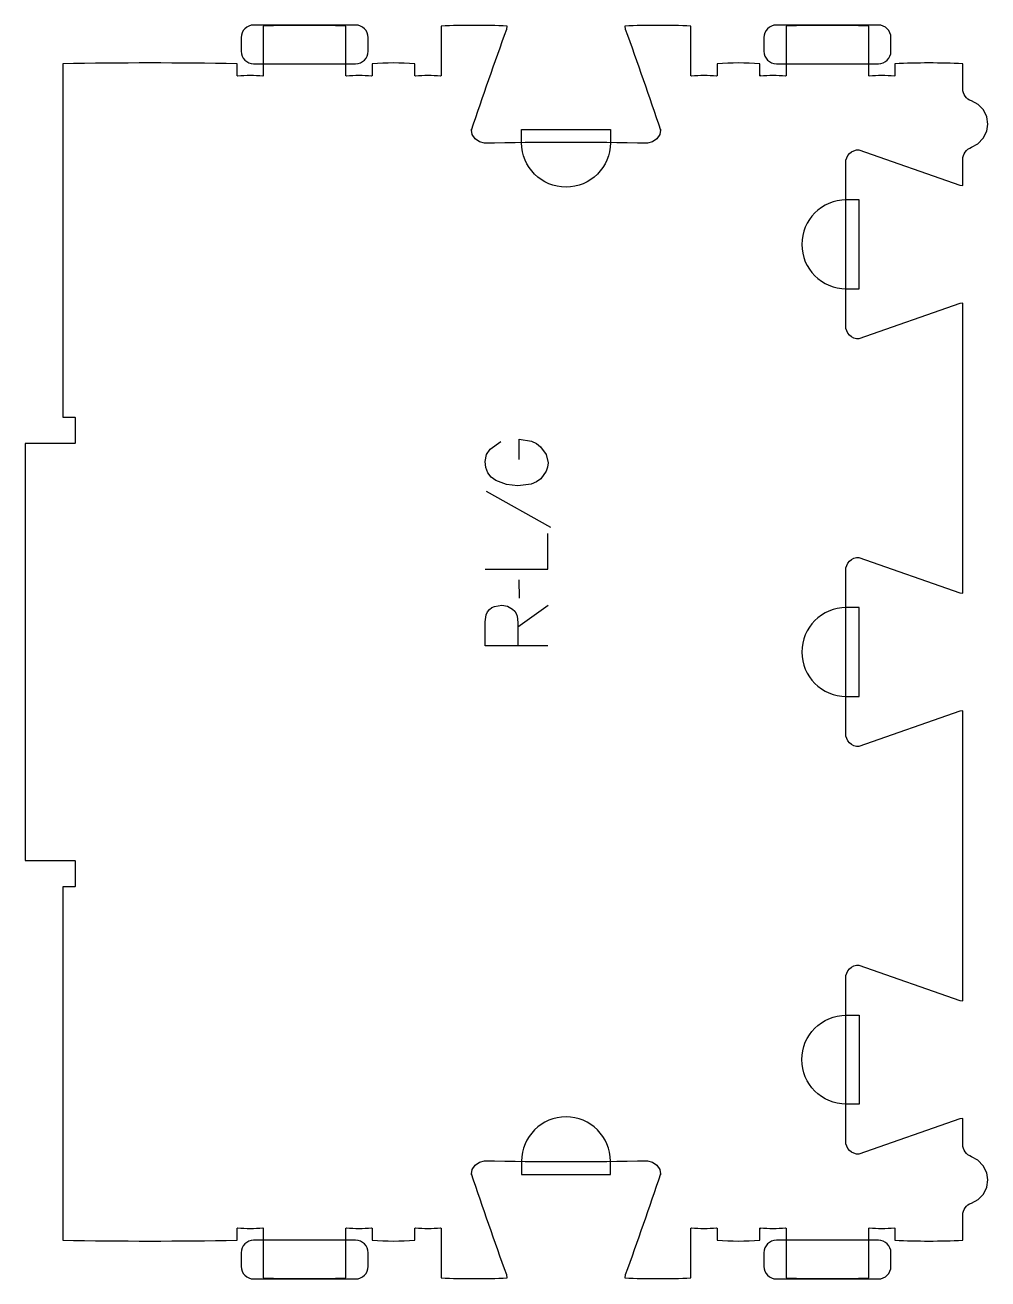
# Model space of a CAD drawing. Header units: millimetres. Extents: x -220 to 240, y -300 to 300.
import ezdxf

# ---------------------------------------------------------------- set-up
doc = ezdxf.new("R2010")
doc.units = ezdxf.units.MM
for name, color, linetype, true_color in [('1_ANYTOOL_1MMDEEP_LABELS_S', 2, 'Continuous', 0xffff00), ('4_ANYTOOL_CUTTHROUGH_OUTSI', 5, 'Continuous', 0x0000ff), ('5_ANYTOOL_HALF_MILL_9MM_IN', 3, 'Continuous', 0x00ff00)]:
    doc.layers.add(name, color=color, linetype=linetype, true_color=true_color)

msp = doc.modelspace()

# ---------------------------------------------------------------- linework, layer by layer
at = {"layer": '1_ANYTOOL_1MMDEEP_LABELS_S'}
for p, q in [((0.48, 76.84), (31.26, 59.66)), ((16.13, 34.46), (16.21, 25.67)), ((15.57, 12), (30.06, 22.46))]:
    msp.add_line(p, q, dxfattribs=at)
for points in [[(16.21, 92.06), (16.26, 101.83), (22.18, 100.81), (24.54, 99.67), (26.5, 98.1), (29.14, 94.43), (30.06, 90.43), (29.85, 88.4), (29.2, 86.45), (26.54, 82.84), (24.52, 81.34), (22.01, 80.27), (15.53, 79.41), (10.19, 80.08), (5.07, 82.07), (2.86, 83.65), (1.28, 85.68), (0.33, 88.17), (0.01, 91.11), (0.58, 94.37), (2.28, 96.94), (7.43, 100.63)], [(0.01, 39.6), (30.01, 39.6), (30.01, 56.7)], [(30.01, 3), (0.01, 3), (0.01, 14.36), (0.5, 17.84), (1.12, 19.21), (1.97, 20.34), (3.08, 21.21), (4.42, 21.83), (7.86, 22.33), (10.57, 21.88), (13.04, 20.53), (14.08, 19.57), (14.83, 18.46), (15.3, 17.19), (15.48, 15.77), (15.57, 14.01), (15.57, 12), (15.57, 3.04)]]:
    msp.add_lwpolyline(points, dxfattribs=at)
at = {"layer": '4_ANYTOOL_CUTTHROUGH_OUTSI'}
msp.add_lwpolyline([(228.38, 235.41, -0.317837), (232.55, 241.3), (235.57, 242.93), (238.17, 245.63), (239.85, 248.99), (240.38, 252.38), (239.86, 255.85), (238.23, 259.16), (235.65, 261.8), (232.55, 263.45, -0.326922), (228.38, 269.35), (228.38, 281.25, 0.023077), (195.88, 281.25), (195.88, 275.5), (195.87, 275.66), (195.86, 275.68), (195.85, 275.69), (195.84, 275.69), (195.84, 275.69), (195.83, 275.69), (195.81, 275.68), (195.73, 275.52), (195.63, 275.25, 0.0625), (183.63, 275.25), (183.54, 275.52), (183.46, 275.68), (183.44, 275.69), (183.43, 275.69), (183.42, 275.69), (183.42, 275.69), (183.41, 275.68), (183.4, 275.66), (183.38, 275.5), (183.38, 299.25, 0.018987), (143.88, 299.25), (143.88, 275.5), (143.87, 275.66), (143.86, 275.68), (143.85, 275.69), (143.84, 275.69), (143.84, 275.69), (143.83, 275.69), (143.81, 275.68), (143.73, 275.52), (143.63, 275.25, 0.0625), (131.63, 275.25), (131.58, 275.53), (131.56, 275.61), (131.55, 275.63), (131.54, 275.64), (131.54, 275.64), (131.53, 275.64), (131.53, 275.64), (131.53, 275.64), (131.53, 275.64), (131.52, 275.63), (131.52, 275.63), (131.49, 275.57), (131.46, 275.32), (131.4, 275.78), (131.4, 275.78), (131.4, 275.78), (131.4, 275.78), (131.4, 275.78), (131.4, 275.78), (131.4, 275.78), (131.4, 275.78), (131.39, 275.77), (131.39, 275.73), (131.38, 275.5), (131.38, 281.25, 0.036586), (110.88, 281.25), (110.88, 275.5), (110.87, 275.66), (110.86, 275.68), (110.85, 275.69), (110.84, 275.69), (110.84, 275.69), (110.83, 275.69), (110.81, 275.68), (110.73, 275.52), (110.63, 275.25, 0.0625), (98.63, 275.25), (98.54, 275.52), (98.46, 275.68), (98.44, 275.69), (98.43, 275.69), (98.42, 275.69), (98.42, 275.69), (98.41, 275.68), (98.4, 275.66), (98.38, 275.5), (98.38, 299.25, 0.023701), (66.74, 299.25), (66.97, 297.86, -0.004845), (83.87, 249.58), (83.88, 249.92), (83.88, 249.92), (83.88, 249.92), (83.88, 249.92), (83.88, 249.92), (83.88, 249.92), (83.88, 249.92), (83.88, 249.5), (83.44, 247.45), (82.05, 245.43), (79.93, 243.94), (77.63, 243.25, 0.009615), (-0.37, 243.25), (-2.67, 243.94), (-4.79, 245.43), (-6.18, 247.45), (-6.62, 249.5), (-6.61, 249.92), (-6.61, 249.92), (-6.61, 249.92), (-6.61, 249.92), (-6.61, 249.92), (-6.61, 249.92), (-6.61, 249.92), (-6.6, 249.58, -0.004844), (10.3, 297.87), (10.53, 299.25, 0.023701), (-21.12, 299.25), (-21.12, 275.5), (-21.13, 275.66), (-21.14, 275.68), (-21.15, 275.69), (-21.16, 275.69), (-21.16, 275.69), (-21.17, 275.69), (-21.19, 275.68), (-21.27, 275.52), (-21.37, 275.25, 0.0625), (-33.37, 275.25), (-33.46, 275.52), (-33.54, 275.68), (-33.56, 275.69), (-33.57, 275.69), (-33.58, 275.69), (-33.58, 275.69), (-33.59, 275.68), (-33.6, 275.66), (-33.62, 275.5), (-33.62, 281.25, 0.036585), (-54.12, 281.25), (-54.12, 275.5), (-54.13, 275.66), (-54.14, 275.68), (-54.15, 275.69), (-54.16, 275.69), (-54.16, 275.69), (-54.17, 275.69), (-54.19, 275.68), (-54.27, 275.52), (-54.37, 275.25, 0.0625), (-66.37, 275.25), (-66.46, 275.52), (-66.54, 275.68), (-66.56, 275.69), (-66.57, 275.69), (-66.58, 275.69), (-66.58, 275.69), (-66.59, 275.68), (-66.6, 275.66), (-66.62, 275.5), (-66.62, 299.25, 0.018987), (-106.12, 299.25), (-106.12, 275.5), (-106.13, 275.66), (-106.14, 275.68), (-106.15, 275.69), (-106.16, 275.69), (-106.16, 275.69), (-106.17, 275.69), (-106.19, 275.68), (-106.27, 275.52), (-106.37, 275.25, 0.0625), (-118.37, 275.25), (-118.46, 275.52), (-118.54, 275.68), (-118.56, 275.69), (-118.57, 275.69), (-118.58, 275.69), (-118.58, 275.69), (-118.59, 275.68), (-118.6, 275.66), (-118.62, 275.5), (-118.62, 281.25, 0.008989), (-202.05, 281.25), (-202.05, 112.25), (-196.3, 112.25, -0.414214), (-196.05, 112), (-196.05, 100, -0.414214), (-196.3, 99.75), (-220.05, 99.75), (-220.05, -99.75), (-196.3, -99.75, -0.414214), (-196.05, -100), (-196.05, -112, -0.414214), (-196.3, -112.25), (-202.05, -112.25), (-202.05, -281.25, 0.008989), (-118.62, -281.25), (-118.62, -275.5), (-118.6, -275.66), (-118.59, -275.68), (-118.58, -275.69), (-118.58, -275.69), (-118.57, -275.69), (-118.56, -275.69), (-118.54, -275.68), (-118.46, -275.52), (-118.37, -275.25, 0.0625), (-106.37, -275.25), (-106.27, -275.52), (-106.19, -275.68), (-106.17, -275.69), (-106.16, -275.69), (-106.16, -275.69), (-106.15, -275.69), (-106.14, -275.68), (-106.13, -275.66), (-106.12, -275.5), (-106.12, -299.25, 0.018987), (-66.62, -299.25), (-66.62, -275.5), (-66.6, -275.66), (-66.59, -275.68), (-66.58, -275.69), (-66.58, -275.69), (-66.57, -275.69), (-66.56, -275.69), (-66.54, -275.68), (-66.46, -275.52), (-66.37, -275.25, 0.0625), (-54.37, -275.25), (-54.27, -275.52), (-54.19, -275.68), (-54.17, -275.69), (-54.16, -275.69), (-54.16, -275.69), (-54.15, -275.69), (-54.14, -275.68), (-54.13, -275.66), (-54.12, -275.5), (-54.12, -281.25, 0.036585), (-33.62, -281.25), (-33.62, -275.5), (-33.6, -275.66), (-33.59, -275.68), (-33.58, -275.69), (-33.58, -275.69), (-33.57, -275.69), (-33.56, -275.69), (-33.54, -275.68), (-33.46, -275.52), (-33.37, -275.25, 0.0625), (-21.37, -275.25), (-21.27, -275.52), (-21.19, -275.68), (-21.17, -275.69), (-21.16, -275.69), (-21.16, -275.69), (-21.15, -275.69), (-21.14, -275.68), (-21.13, -275.66), (-21.12, -275.5), (-21.12, -299.25, 0.023701), (10.53, -299.25), (10.29, -297.86, -0.004845), (-6.6, -249.58), (-6.61, -249.92), (-6.61, -249.92), (-6.61, -249.92), (-6.61, -249.92), (-6.61, -249.92), (-6.61, -249.92), (-6.61, -249.92), (-6.62, -249.5), (-6.18, -247.45), (-4.79, -245.43), (-2.67, -243.94), (-0.37, -243.25, 0.009615), (77.63, -243.25), (79.93, -243.94), (82.05, -245.43), (83.44, -247.45), (83.88, -249.5), (83.88, -249.92), (83.88, -249.92), (83.88, -249.92), (83.88, -249.92), (83.88, -249.92), (83.88, -249.92), (83.88, -249.92), (83.87, -249.58, -0.004844), (66.97, -297.87), (66.74, -299.25, 0.023701), (98.38, -299.25), (98.38, -275.5), (98.4, -275.66), (98.41, -275.68), (98.42, -275.69), (98.42, -275.69), (98.43, -275.69), (98.44, -275.69), (98.46, -275.68), (98.54, -275.52), (98.63, -275.25, 0.0625), (110.63, -275.25), (110.73, -275.52), (110.81, -275.68), (110.83, -275.69), (110.84, -275.69), (110.84, -275.69), (110.85, -275.69), (110.86, -275.68), (110.87, -275.66), (110.88, -275.5), (110.88, -281.25, 0.036586), (131.38, -281.25), (131.38, -275.5), (131.39, -275.73), (131.39, -275.77), (131.4, -275.78), (131.4, -275.78), (131.4, -275.78), (131.4, -275.78), (131.4, -275.78), (131.4, -275.78), (131.4, -275.78), (131.4, -275.78), (131.46, -275.32), (131.49, -275.57), (131.52, -275.63), (131.52, -275.63), (131.53, -275.64), (131.53, -275.64), (131.53, -275.64), (131.53, -275.64), (131.54, -275.64), (131.54, -275.64), (131.55, -275.63), (131.56, -275.61), (131.58, -275.53), (131.63, -275.25, 0.0625), (143.63, -275.25), (143.73, -275.52), (143.81, -275.68), (143.83, -275.69), (143.84, -275.69), (143.84, -275.69), (143.85, -275.69), (143.86, -275.68), (143.87, -275.66), (143.88, -275.5), (143.88, -299.25, 0.018987), (183.38, -299.25), (183.38, -275.5), (183.4, -275.66), (183.41, -275.68), (183.42, -275.69), (183.42, -275.69), (183.43, -275.69), (183.44, -275.69), (183.46, -275.68), (183.54, -275.52), (183.63, -275.25, 0.0625), (195.63, -275.25), (195.73, -275.52), (195.81, -275.68), (195.83, -275.69), (195.84, -275.69), (195.84, -275.69), (195.85, -275.69), (195.86, -275.68), (195.87, -275.66), (195.88, -275.5), (195.88, -281.25, 0.023077), (228.38, -281.25), (228.38, -269.35, -0.326923), (232.55, -263.45), (235.65, -261.8), (238.23, -259.16), (239.86, -255.85), (240.38, -252.38), (239.85, -248.99), (238.17, -245.63), (235.57, -242.93), (232.55, -241.3, -0.317837), (228.38, -235.41), (228.38, -223.01), (226.99, -223.24), (178.72, -240.14, -0.419618), (172.38, -233.9), (172.38, -155.9, -0.419618), (178.72, -149.66), (227, -166.56), (228.38, -166.79), (228.38, -28.11), (226.99, -28.34), (178.72, -45.24, -0.419618), (172.38, -39), (172.38, 39, -0.419618), (178.72, 45.24), (227, 28.34), (228.38, 28.11), (228.38, 166.79), (226.99, 166.56), (178.72, 149.66, -0.419618), (172.38, 155.9), (172.38, 233.9, -0.419618), (178.72, 240.14), (227, 223.24), (228.38, 223.01)], format="xyb", close=True, dxfattribs=at)
at = {"layer": '5_ANYTOOL_HALF_MILL_9MM_IN'}
for points in [[(-110.74, 299.75, 0.414214), (-116.74, 293.75), (-116.74, 287.25, 0.414214), (-110.74, 281.25), (-61.99, 281.25, 0.414214), (-55.99, 287.25), (-55.99, 293.75, 0.414214), (-61.99, 299.75)], [(139.26, 299.75, 0.414214), (133.26, 293.75), (133.26, 287.25, 0.414214), (139.26, 281.25), (188.01, 281.25, 0.414214), (194.01, 287.25), (194.01, 293.75, 0.414214), (188.01, 299.75)], [(59.88, 243.5, -1), (17.38, 243.5), (17.38, 249.75), (59.88, 249.75)], [(172.63, 216.15, 1), (172.63, 173.65), (178.88, 173.65), (178.88, 216.15)], [(172.63, 21.25, 1), (172.63, -21.25), (178.88, -21.25), (178.88, 21.25)], [(172.63, -216.15, -1), (172.63, -173.65), (178.88, -173.65), (178.88, -216.15)], [(59.88, -243.5, 1), (17.38, -243.5), (17.38, -249.75), (59.88, -249.75)], [(-110.74, -281.25, 0.414214), (-116.74, -287.25), (-116.74, -293.75, 0.414214), (-110.74, -299.75), (-61.99, -299.75, 0.414214), (-55.99, -293.75), (-55.99, -287.25, 0.414214), (-61.99, -281.25)], [(139.26, -281.25, 0.414214), (133.26, -287.25), (133.26, -293.75, 0.414214), (139.26, -299.75), (188.01, -299.75, 0.414214), (194.01, -293.75), (194.01, -287.25, 0.414214), (188.01, -281.25)]]:
    msp.add_lwpolyline(points, format="xyb", close=True, dxfattribs=at)

doc.saveas('drawing.dxf')
